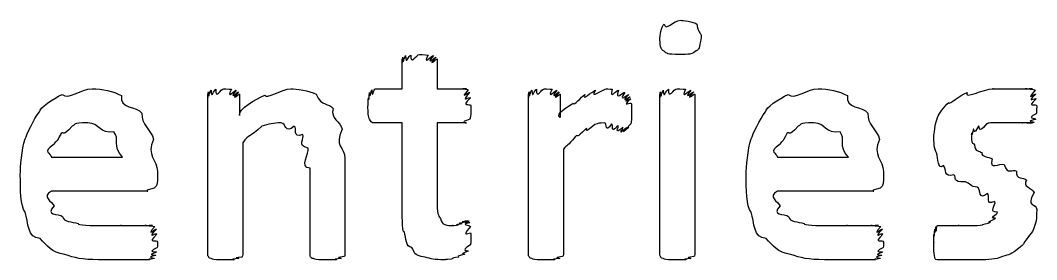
# Model space of a CAD drawing. Header units: millimetres. Extents: x 0 to 216, y 0 to 279.
# Drawn here: x 172.03 to 182.49, y 67.12 to 69.59 of the extents above; entities that cross this region are included whole.
import ezdxf

# ---------------------------------------------------------------- set-up
doc = ezdxf.new("R2010")
doc.units = ezdxf.units.MM
doc.layers.get('0').update_dxf_attribs({"linetype": 'CONTINUOUS'})

msp = doc.modelspace()

# ---------------------------------------------------------------- linework, layer by layer
at = {"color": 0}
for p, q in [((179.036, 69.4147), (179.036, 69.4147)), ((175.96, 68.8855), (175.96, 69.1942)), ((176.319, 69.1942), (176.319, 68.8855)), ((173.959, 67.1766), (173.959, 68.8301)), ((174.285, 68.8301), (174.285, 68.6096)), ((175.685, 68.8855), (175.96, 68.8855)), ((176.319, 68.8855), (176.622, 68.8855)), ((177.26, 67.1766), (177.26, 68.8301)), ((177.585, 68.8301), (177.585, 68.5878)), ((178.612, 67.1766), (178.612, 68.8301)), ((178.97, 68.8301), (178.97, 67.1766)), ((178.318, 68.6484), (178.318, 68.6484)), ((175.96, 68.5327), (175.679, 68.5327)), ((175.96, 67.6395), (175.96, 68.5327)), ((176.622, 68.5327), (176.319, 68.5327)), ((176.319, 68.5327), (176.319, 67.7609)), ((174.318, 68.3288), (174.318, 67.1766)), ((177.618, 68.2625), (177.618, 67.1766)), ((172.349, 68.18), (173.082, 68.18)), ((175.37, 68.1687), (175.37, 67.1766)), ((179.82, 68.18), (180.553, 68.18)), ((173.44, 68.0311), (173.44, 67.9704)), ((175.012, 67.1766), (175.012, 68.0642)), ((180.912, 68.0311), (180.912, 67.9704)), ((173.335, 67.8272), (172.349, 67.8272)), ((180.807, 67.8272), (179.82, 67.8272)), ((182.489, 67.6395), (182.489, 67.6395)), ((176.666, 67.3915), (176.666, 67.3915))]:
    msp.add_line(p, q, dxfattribs=at)
for points in [[(178.656, 69.5523), (178.674, 69.4725), (178.745, 69.5911), (178.827, 69.5911)], [(178.827, 69.5911), (178.835, 69.5911), (178.962, 69.5773), (178.992, 69.5523)], [(178.612, 69.4147), (178.612, 69.4214), (178.625, 69.5262), (178.656, 69.5523)], [(178.992, 69.5523), (179.011, 69.4256), (179.036, 69.4835), (179.036, 69.4147)], [(178.656, 69.2711), (178.612, 69.2848), (178.612, 69.3441), (178.612, 69.4147)], [(179.036, 69.4147), (179.011, 69.2891), (179.02, 69.3014), (178.986, 69.2767)], [(178.821, 69.2383), (178.67, 69.2383), (178.685, 69.2492), (178.656, 69.2711)], [(178.986, 69.2767), (178.949, 69.2383), (178.901, 69.2383), (178.821, 69.2383)], [(175.96, 69.1942), (175.96, 69.0947), (175.962, 69.2023), (175.966, 69.2108)], [(175.966, 69.2108), (175.971, 69.1085), (175.982, 69.2231), (175.993, 69.227)], [(175.993, 69.227), (175.996, 69.1169), (176.027, 69.2326), (176.048, 69.2326)], [(176.048, 69.2326), (176.044, 69.1197), (176.103, 69.2383), (176.137, 69.2383)], [(176.137, 69.2383), (176.115, 69.2383), (176.203, 69.2355), (176.225, 69.2326)], [(176.225, 69.2326), (176.161, 69.1169), (176.269, 69.2298), (176.28, 69.227)], [(176.28, 69.227), (176.188, 69.1085), (176.304, 69.2175), (176.308, 69.2108)], [(176.308, 69.2108), (176.199, 69.0947), (176.319, 69.1967), (176.319, 69.1942)], [(172.459, 68.8248), (172.525, 68.767), (172.653, 68.8855), (172.767, 68.8855)], [(172.767, 68.8855), (172.873, 68.8855), (172.985, 68.8605), (173.071, 68.8139)], [(173.959, 68.8301), (173.959, 68.738), (173.961, 68.8439), (173.965, 68.8523)], [(173.965, 68.8523), (173.966, 68.7532), (173.977, 68.8647), (173.992, 68.8689)], [(173.992, 68.8689), (173.995, 68.7641), (174.023, 68.8799), (174.042, 68.8799)], [(174.042, 68.8799), (174.037, 68.767), (174.092, 68.8855), (174.125, 68.8855)], [(174.125, 68.8855), (174.099, 68.8855), (174.18, 68.8827), (174.202, 68.8799)], [(174.202, 68.8799), (174.143, 68.7641), (174.24, 68.8756), (174.251, 68.8689)], [(174.251, 68.8689), (174.165, 68.7532), (174.269, 68.859), (174.274, 68.8523)], [(174.274, 68.8523), (174.176, 68.738), (174.285, 68.8372), (174.285, 68.8301)], [(174.544, 68.8192), (174.555, 68.767), (174.721, 68.8855), (174.814, 68.8855)], [(174.814, 68.8855), (174.866, 68.8855), (175.002, 68.8661), (175.073, 68.8301)], [(175.073, 68.8301), (175.128, 68.694), (175.205, 68.7433), (175.249, 68.6816)], [(175.613, 68.7917), (175.615, 68.7268), (175.62, 68.8315), (175.624, 68.8467)], [(175.624, 68.8467), (175.625, 68.7557), (175.638, 68.8703), (175.646, 68.8742)], [(175.646, 68.8742), (175.643, 68.767), (175.67, 68.8855), (175.685, 68.8855)], [(176.622, 68.8855), (176.525, 68.8855), (176.634, 68.8813), (176.638, 68.8742)], [(176.638, 68.8742), (176.536, 68.7557), (176.651, 68.8605), (176.655, 68.8467)], [(176.655, 68.8467), (176.544, 68.7268), (176.661, 68.8139), (176.661, 68.7917)], [(177.26, 68.8301), (177.26, 68.738), (177.261, 68.8439), (177.265, 68.8523)], [(177.265, 68.8523), (177.267, 68.7532), (177.278, 68.8647), (177.293, 68.8689)], [(177.293, 68.8689), (177.296, 68.7641), (177.323, 68.8799), (177.342, 68.8799)], [(177.342, 68.8799), (177.337, 68.767), (177.392, 68.8855), (177.425, 68.8855)], [(177.425, 68.8855), (177.399, 68.8855), (177.48, 68.8827), (177.502, 68.8799)], [(177.502, 68.8799), (177.443, 68.7641), (177.541, 68.8756), (177.552, 68.8689)], [(177.552, 68.8689), (177.465, 68.7532), (177.57, 68.859), (177.574, 68.8523)], [(177.574, 68.8523), (177.476, 68.738), (177.585, 68.8372), (177.585, 68.8301)], [(177.838, 68.8248), (177.8, 68.749), (177.911, 68.8605), (177.949, 68.8689)], [(177.949, 68.8689), (177.877, 68.767), (178.028, 68.8855), (178.065, 68.8855)], [(178.065, 68.8855), (178.045, 68.8855), (178.098, 68.8827), (178.12, 68.8799)], [(178.12, 68.8799), (178.089, 68.7641), (178.164, 68.8756), (178.186, 68.8689)], [(178.186, 68.8689), (178.138, 68.749), (178.233, 68.8538), (178.252, 68.8467)], [(178.252, 68.8467), (178.175, 68.7338), (178.282, 68.8315), (178.291, 68.8248)], [(178.612, 68.8301), (178.612, 68.738), (178.613, 68.8439), (178.617, 68.8523)], [(178.617, 68.8523), (178.623, 68.7532), (178.634, 68.8647), (178.645, 68.8689)], [(178.645, 68.8689), (178.647, 68.7641), (178.678, 68.8799), (178.7, 68.8799)], [(178.7, 68.8799), (178.696, 68.767), (178.755, 68.8855), (178.788, 68.8855)], [(178.788, 68.8855), (178.766, 68.8855), (178.854, 68.8827), (178.876, 68.8799)], [(178.876, 68.8799), (178.813, 68.7641), (178.92, 68.8756), (178.931, 68.8689)], [(178.931, 68.8689), (178.839, 68.7532), (178.955, 68.859), (178.959, 68.8523)], [(178.959, 68.8523), (178.85, 68.738), (178.97, 68.8372), (178.97, 68.8301)], [(179.93, 68.8248), (179.997, 68.767), (180.125, 68.8855), (180.239, 68.8855)], [(180.239, 68.8855), (180.345, 68.8855), (180.457, 68.8605), (180.542, 68.8139)], [(181.585, 68.7419), (181.585, 68.7158), (181.699, 68.8206), (181.773, 68.8467)], [(181.773, 68.8467), (181.736, 68.767), (181.939, 68.8855), (182.043, 68.8855)], [(182.043, 68.8855), (182, 68.8855), (182.131, 68.8855), (182.175, 68.8855)], [(182.175, 68.8855), (182.205, 68.8855), (182.259, 68.8855), (182.296, 68.8855)], [(182.296, 68.8855), (182.28, 68.8855), (182.364, 68.8855), (182.39, 68.8855)], [(182.39, 68.8855), (182.331, 68.8855), (182.434, 68.8855), (182.445, 68.8855)], [(182.445, 68.8855), (182.357, 68.8855), (182.469, 68.8799), (182.473, 68.8689)], [(182.473, 68.8689), (182.364, 68.7447), (182.479, 68.8439), (182.479, 68.8301)], [(182.479, 68.8301), (182.368, 68.7201), (182.484, 68.8026), (182.484, 68.7807)], [(172.227, 68.6484), (172.223, 68.6869), (172.367, 68.7836), (172.459, 68.8248)], [(173.071, 68.8139), (173.043, 68.676), (173.225, 68.7091), (173.28, 68.6319)], [(174.285, 68.6096), (174.264, 68.6788), (174.458, 68.7751), (174.544, 68.8192)], [(175.607, 68.7091), (175.607, 68.6827), (175.609, 68.7698), (175.613, 68.7917)], [(176.661, 68.7917), (176.547, 68.6827), (176.666, 68.7419), (176.666, 68.7091)], [(177.585, 68.5878), (177.524, 68.6319), (177.676, 68.6992), (177.717, 68.7366)], [(177.717, 68.7366), (177.726, 68.7049), (177.801, 68.8026), (177.838, 68.8248)], [(178.291, 68.8248), (178.189, 68.7201), (178.303, 68.8097), (178.307, 68.8026)], [(178.307, 68.8026), (178.197, 68.7091), (178.313, 68.7917), (178.313, 68.7807)], [(178.313, 68.7807), (178.2, 68.6869), (178.318, 68.7532), (178.318, 68.731)], [(178.318, 68.731), (178.318, 68.6456), (178.318, 68.6841), (178.318, 68.6484)], [(179.699, 68.6484), (179.695, 68.6869), (179.838, 68.7836), (179.93, 68.8248)], [(180.542, 68.8139), (180.515, 68.676), (180.697, 68.7091), (180.752, 68.6319)], [(181.47, 68.5878), (181.482, 68.6276), (181.533, 68.6978), (181.585, 68.7419)], [(182.484, 68.7807), (182.371, 68.6788), (182.489, 68.738), (182.489, 68.7091)], [(172.078, 68.3673), (172.098, 68.4142), (172.164, 68.5712), (172.227, 68.6484)], [(173.28, 68.6319), (173.27, 68.5214), (173.375, 68.4636), (173.401, 68.3616)], [(175.249, 68.6816), (175.216, 68.5726), (175.324, 68.5504), (175.343, 68.4664)], [(175.624, 68.5712), (175.607, 68.5878), (175.607, 68.6456), (175.607, 68.7091)], [(176.666, 68.7091), (176.666, 68.5878), (176.662, 68.6001), (176.655, 68.5712)], [(178.318, 68.6484), (178.318, 68.5768), (178.318, 68.5878), (178.318, 68.5655)], [(179.55, 68.3673), (179.57, 68.4142), (179.636, 68.5712), (179.699, 68.6484)], [(180.752, 68.6319), (180.742, 68.5214), (180.847, 68.4636), (180.873, 68.3616)], [(182.484, 68.6262), (182.368, 68.5726), (182.481, 68.5849), (182.479, 68.5712)], [(182.489, 68.7091), (182.489, 68.6209), (182.487, 68.6513), (182.484, 68.6262)], [(172.723, 68.5327), (172.55, 68.5327), (172.61, 68.5214), (172.563, 68.4996)], [(172.993, 68.4389), (172.847, 68.4142), (172.845, 68.5327), (172.723, 68.5327)], [(174.715, 68.5327), (174.632, 68.5327), (174.582, 68.5214), (174.516, 68.4996)], [(174.847, 68.4996), (174.749, 68.4142), (174.765, 68.5327), (174.715, 68.5327)], [(175.679, 68.5327), (175.632, 68.5327), (175.638, 68.5451), (175.624, 68.5712)], [(176.655, 68.5712), (176.534, 68.5327), (176.635, 68.5327), (176.622, 68.5327)], [(177.943, 68.5161), (177.803, 68.3962), (177.883, 68.4939), (177.85, 68.472)], [(178.043, 68.5327), (177.983, 68.5327), (177.976, 68.5271), (177.943, 68.5161)], [(178.114, 68.5214), (178.043, 68.4142), (178.067, 68.5327), (178.043, 68.5327)], [(178.18, 68.5052), (178.089, 68.4029), (178.139, 68.5176), (178.114, 68.5214)], [(178.307, 68.5161), (178.189, 68.392), (178.297, 68.4953), (178.291, 68.4886)], [(178.318, 68.5655), (178.318, 68.5327), (178.314, 68.5271), (178.307, 68.5161)], [(180.195, 68.5327), (180.021, 68.5327), (180.082, 68.5214), (180.035, 68.4996)], [(180.465, 68.4389), (180.319, 68.4142), (180.316, 68.5327), (180.195, 68.5327)], [(181.431, 68.4057), (181.431, 68.3962), (181.443, 68.5327), (181.47, 68.5878)], [(181.971, 68.5214), (181.875, 68.4029), (181.911, 68.5105), (181.889, 68.4996)], [(182.093, 68.5327), (181.945, 68.5327), (182.007, 68.5285), (181.971, 68.5214)], [(182.231, 68.5327), (182.159, 68.5327), (182.144, 68.5327), (182.093, 68.5327)], [(182.335, 68.5327), (182.239, 68.5327), (182.27, 68.5327), (182.231, 68.5327)], [(182.407, 68.5327), (182.298, 68.5327), (182.364, 68.5327), (182.335, 68.5327)], [(182.445, 68.5327), (182.335, 68.5327), (182.425, 68.5327), (182.407, 68.5327)], [(182.462, 68.538), (182.349, 68.5327), (182.452, 68.5327), (182.445, 68.5327)], [(182.479, 68.5712), (182.36, 68.5437), (182.469, 68.5451), (182.462, 68.538)], [(172.448, 68.4223), (172.395, 68.3122), (172.394, 68.3563), (172.376, 68.3122)], [(172.563, 68.4996), (172.459, 68.374), (172.481, 68.4555), (172.448, 68.4223)], [(173.082, 68.18), (172.969, 68.29), (173.055, 68.3754), (172.993, 68.4389)], [(174.516, 68.4996), (174.385, 68.374), (174.387, 68.4237), (174.318, 68.3288)], [(174.935, 68.4114), (174.822, 68.374), (174.883, 68.4802), (174.847, 68.4996)], [(174.99, 68.2734), (174.87, 68.2971), (174.96, 68.374), (174.935, 68.4114)], [(175.343, 68.4664), (175.252, 68.29), (175.37, 68.2858), (175.37, 68.1687)], [(177.85, 68.472), (177.737, 68.3563), (177.779, 68.4251), (177.739, 68.3891)], [(178.23, 68.4886), (178.127, 68.392), (178.198, 68.501), (178.18, 68.5052)], [(178.268, 68.483), (178.156, 68.381), (178.244, 68.4844), (178.23, 68.4886)], [(178.291, 68.4886), (178.177, 68.381), (178.279, 68.483), (178.268, 68.483)], [(179.919, 68.4223), (179.867, 68.3122), (179.866, 68.3563), (179.848, 68.3122)], [(180.035, 68.4996), (179.93, 68.374), (179.953, 68.4555), (179.919, 68.4223)], [(180.553, 68.18), (180.44, 68.29), (180.527, 68.3754), (180.465, 68.4389)], [(181.839, 68.4664), (181.809, 68.3588), (181.822, 68.4417), (181.822, 68.428)], [(181.822, 68.428), (181.809, 68.2971), (181.831, 68.3398), (181.85, 68.3066)], [(181.889, 68.4996), (181.831, 68.3853), (181.85, 68.4802), (181.839, 68.4664)], [(172.029, 67.9979), (172.029, 68.0766), (172.045, 68.2569), (172.078, 68.3673)], [(172.376, 68.3122), (172.241, 68.2265), (172.349, 68.2265), (172.349, 68.18)], [(173.401, 68.3616), (173.321, 68.1976), (173.44, 68.1482), (173.44, 68.0311)], [(177.739, 68.3891), (177.66, 68.2858), (177.662, 68.3137), (177.618, 68.2625)], [(179.5, 67.9979), (179.5, 68.0766), (179.517, 68.2569), (179.55, 68.3673)], [(179.848, 68.3122), (179.713, 68.2265), (179.82, 68.2265), (179.82, 68.18)], [(180.873, 68.3616), (180.793, 68.1976), (180.912, 68.1482), (180.912, 68.0311)], [(181.459, 68.224), (181.431, 68.2597), (181.431, 68.3355), (181.431, 68.4057)], [(181.85, 68.3066), (181.85, 68.235), (181.897, 68.2487), (181.927, 68.224)], [(175.012, 68.0642), (174.897, 68.0724), (175.004, 68.2212), (174.99, 68.2734)], [(181.53, 68.0918), (181.467, 68.0392), (181.477, 68.1715), (181.459, 68.224)], [(181.927, 68.224), (181.912, 68.1867), (181.995, 68.1814), (182.032, 68.1634)], [(182.032, 68.1634), (181.989, 68.0325), (182.112, 68.1246), (182.153, 68.1027)], [(182.153, 68.1027), (182.192, 67.9923), (182.239, 68.0614), (182.28, 68.0364)], [(172.078, 67.612), (172.029, 67.6755), (172.029, 67.8505), (172.029, 67.9979)], [(179.55, 67.612), (179.5, 67.6755), (179.5, 67.8505), (179.5, 67.9979)], [(181.635, 67.9979), (181.53, 67.9662), (181.563, 68.0544), (181.53, 68.0918)], [(181.756, 67.9263), (181.608, 67.9154), (181.675, 67.9718), (181.635, 67.9979)], [(182.28, 68.0364), (182.272, 67.9401), (182.354, 67.9785), (182.385, 67.9429)], [(173.44, 67.9704), (173.44, 67.8713), (173.429, 67.8822), (173.407, 67.86)], [(180.912, 67.9704), (180.912, 67.8713), (180.901, 67.8822), (180.879, 67.86)], [(181.878, 67.8713), (181.809, 67.8737), (181.801, 67.9069), (181.756, 67.9263)], [(182.385, 67.9429), (182.335, 67.8713), (182.443, 67.867), (182.462, 67.8159)], [(172.349, 67.8272), (172.241, 67.7718), (172.357, 67.7224), (172.376, 67.6783)], [(173.407, 67.86), (173.277, 67.8272), (173.36, 67.8272), (173.335, 67.8272)], [(179.82, 67.8272), (179.713, 67.7718), (179.828, 67.7224), (179.848, 67.6783)], [(180.879, 67.86), (180.749, 67.8272), (180.832, 67.8272), (180.807, 67.8272)], [(181.982, 67.8049), (181.886, 67.7196), (181.918, 67.8519), (181.878, 67.8713)], [(182.059, 67.7224), (181.949, 67.6727), (182.015, 67.7831), (181.982, 67.8049)], [(182.462, 67.8159), (182.371, 67.6533), (182.489, 67.7086), (182.489, 67.6395)], [(172.376, 67.6783), (172.278, 67.5693), (172.423, 67.601), (172.464, 67.5679)], [(176.319, 67.7609), (176.316, 67.5693), (176.33, 67.5929), (176.352, 67.546)], [(179.848, 67.6783), (179.75, 67.5693), (179.895, 67.601), (179.936, 67.5679)], [(182.087, 67.612), (181.985, 67.6092), (182.077, 67.6921), (182.059, 67.7224)], [(172.233, 67.3421), (172.098, 67.3421), (172.114, 67.5047), (172.078, 67.612)], [(175.982, 67.4081), (175.96, 67.3777), (175.96, 67.5513), (175.96, 67.6395)], [(179.704, 67.3421), (179.57, 67.3421), (179.586, 67.5047), (179.55, 67.612)], [(182.065, 67.5513), (181.985, 67.5432), (182.087, 67.5901), (182.087, 67.612)], [(182.489, 67.6395), (182.489, 67.4991), (182.474, 67.4797), (182.445, 67.4137)], [(172.464, 67.5679), (172.477, 67.5072), (172.558, 67.5143), (172.624, 67.4963)], [(172.624, 67.4963), (172.609, 67.4744), (172.77, 67.4744), (172.867, 67.4744)], [(172.867, 67.4744), (172.9, 67.4744), (173.011, 67.4744), (173.071, 67.4744)], [(173.071, 67.4744), (173.017, 67.4744), (173.178, 67.4744), (173.22, 67.4744)], [(173.22, 67.4744), (173.22, 67.4744), (173.298, 67.4744), (173.324, 67.4744)], [(173.324, 67.4744), (173.275, 67.4744), (173.375, 67.4744), (173.39, 67.4744)], [(173.39, 67.4744), (173.299, 67.4744), (173.408, 67.4702), (173.412, 67.4631)], [(176.352, 67.546), (176.364, 67.4744), (176.421, 67.4744), (176.484, 67.4744)], [(176.484, 67.4744), (176.448, 67.4744), (176.524, 67.4758), (176.539, 67.4797)], [(176.539, 67.4797), (176.478, 67.4853), (176.567, 67.492), (176.578, 67.4963)], [(176.578, 67.4963), (176.503, 67.4963), (176.602, 67.5086), (176.611, 67.5128)], [(176.611, 67.5128), (176.523, 67.5072), (176.63, 67.5238), (176.638, 67.5238)], [(176.638, 67.5238), (176.534, 67.5072), (176.645, 67.521), (176.649, 67.5185)], [(176.649, 67.5185), (176.541, 67.5033), (176.655, 67.5128), (176.655, 67.5019)], [(176.655, 67.5019), (176.544, 67.4853), (176.661, 67.4811), (176.661, 67.4631)], [(179.936, 67.5679), (179.948, 67.5072), (180.03, 67.5143), (180.096, 67.4963)], [(180.096, 67.4963), (180.081, 67.4744), (180.242, 67.4744), (180.338, 67.4744)], [(180.338, 67.4744), (180.371, 67.4744), (180.483, 67.4744), (180.542, 67.4744)], [(180.542, 67.4744), (180.489, 67.4744), (180.65, 67.4744), (180.691, 67.4744)], [(180.691, 67.4744), (180.691, 67.4744), (180.77, 67.4744), (180.796, 67.4744)], [(180.796, 67.4744), (180.746, 67.4744), (180.847, 67.4744), (180.862, 67.4744)], [(180.862, 67.4744), (180.771, 67.4744), (180.88, 67.4702), (180.884, 67.4631)], [(181.453, 67.4631), (181.449, 67.3559), (181.461, 67.4744), (181.47, 67.4744)], [(181.47, 67.4744), (181.467, 67.4744), (181.495, 67.4744), (181.514, 67.4744)], [(181.514, 67.4744), (181.508, 67.4744), (181.559, 67.4744), (181.585, 67.4744)], [(181.585, 67.4744), (181.563, 67.4744), (181.649, 67.4744), (181.69, 67.4744)], [(181.69, 67.4744), (181.644, 67.4744), (181.776, 67.4744), (181.828, 67.4744)], [(181.828, 67.4744), (181.853, 67.4744), (181.902, 67.4758), (181.933, 67.4797)], [(181.933, 67.4797), (181.916, 67.4853), (181.993, 67.4963), (182.015, 67.5072)], [(182.015, 67.5072), (181.96, 67.5072), (182.054, 67.5322), (182.065, 67.5513)], [(173.412, 67.4631), (173.31, 67.3446), (173.425, 67.4494), (173.429, 67.4356)], [(173.429, 67.4356), (173.319, 67.3199), (173.434, 67.4081), (173.434, 67.3862)], [(173.434, 67.3862), (173.321, 67.2758), (173.44, 67.3365), (173.44, 67.3033)], [(176.059, 67.2483), (175.993, 67.2497), (176, 67.3446), (175.982, 67.4081)], [(176.661, 67.4631), (176.547, 67.3308), (176.666, 67.4204), (176.666, 67.3915)], [(176.666, 67.3915), (176.666, 67.2539), (176.663, 67.3047), (176.661, 67.2758)], [(180.884, 67.4631), (180.782, 67.3446), (180.896, 67.4494), (180.901, 67.4356)], [(180.901, 67.4356), (180.79, 67.3199), (180.906, 67.4081), (180.906, 67.3862)], [(180.906, 67.3862), (180.793, 67.2758), (180.912, 67.3365), (180.912, 67.3033)], [(181.431, 67.3806), (181.434, 67.3156), (181.438, 67.4204), (181.442, 67.4356)], [(181.431, 67.298), (181.431, 67.2715), (181.431, 67.3587), (181.431, 67.3806)], [(181.442, 67.4356), (181.442, 67.3446), (181.449, 67.4592), (181.453, 67.4631)], [(182.445, 67.4137), (182.316, 67.2539), (182.379, 67.298), (182.324, 67.2539)], [(172.486, 67.1766), (172.351, 67.1946), (172.302, 67.2677), (172.233, 67.3421)], [(173.44, 67.3033), (173.44, 67.2207), (173.437, 67.2606), (173.434, 67.2426)], [(176.661, 67.2758), (176.541, 67.1946), (176.649, 67.2236), (176.638, 67.2098)], [(179.958, 67.1766), (179.823, 67.1946), (179.773, 67.2677), (179.704, 67.3421)], [(180.912, 67.3033), (180.912, 67.2207), (180.909, 67.2606), (180.906, 67.2426)], [(181.437, 67.1657), (181.431, 67.1834), (181.431, 67.2426), (181.431, 67.298)], [(172.834, 67.1216), (172.668, 67.1216), (172.586, 67.1393), (172.486, 67.1766)], [(173.423, 67.1657), (173.308, 67.1393), (173.414, 67.1435), (173.407, 67.1326)], [(173.429, 67.1985), (173.314, 67.1615), (173.426, 67.1766), (173.423, 67.1657)], [(173.434, 67.2426), (173.319, 67.1876), (173.432, 67.2123), (173.429, 67.1985)], [(173.965, 67.1544), (173.959, 67.1505), (173.959, 67.1682), (173.959, 67.1766)], [(173.992, 67.1326), (173.971, 67.1354), (173.972, 67.1463), (173.965, 67.1544)], [(174.318, 67.1766), (174.315, 67.1463), (174.313, 67.1558), (174.307, 67.1491)], [(175.018, 67.1491), (175.014, 67.1463), (175.012, 67.1657), (175.012, 67.1766)], [(175.359, 67.1544), (175.241, 67.1354), (175.346, 67.1393), (175.332, 67.1326)], [(175.37, 67.1766), (175.37, 67.1505), (175.367, 67.1615), (175.359, 67.1544)], [(176.197, 67.1491), (176.062, 67.1615), (176.095, 67.2042), (176.059, 67.2483)], [(176.6, 67.1766), (176.485, 67.1463), (176.561, 67.1558), (176.539, 67.1491)], [(176.638, 67.2098), (176.523, 67.1682), (176.617, 67.1876), (176.6, 67.1766)], [(177.265, 67.1544), (177.26, 67.1505), (177.26, 67.1682), (177.26, 67.1766)], [(177.293, 67.1326), (177.271, 67.1354), (177.272, 67.1463), (177.265, 67.1544)], [(177.607, 67.1544), (177.487, 67.1354), (177.593, 67.1393), (177.58, 67.1326)], [(177.618, 67.1766), (177.615, 67.1505), (177.614, 67.1615), (177.607, 67.1544)], [(178.617, 67.1544), (178.612, 67.1505), (178.612, 67.1682), (178.612, 67.1766)], [(178.645, 67.1326), (178.623, 67.1354), (178.624, 67.1463), (178.617, 67.1544)], [(178.959, 67.1544), (178.839, 67.1354), (178.945, 67.1393), (178.931, 67.1326)], [(178.97, 67.1766), (178.967, 67.1505), (178.966, 67.1615), (178.959, 67.1544)], [(180.305, 67.1216), (180.14, 67.1216), (180.057, 67.1393), (179.958, 67.1766)], [(180.895, 67.1657), (180.779, 67.1393), (180.885, 67.1435), (180.879, 67.1326)], [(180.901, 67.1985), (180.786, 67.1615), (180.898, 67.1766), (180.895, 67.1657)], [(180.906, 67.2426), (180.79, 67.1876), (180.903, 67.2123), (180.901, 67.1985)], [(181.464, 67.1216), (181.442, 67.1216), (181.443, 67.1354), (181.437, 67.1657)], [(182.137, 67.1544), (182.066, 67.1216), (181.989, 67.1216), (181.905, 67.1216)], [(182.324, 67.2539), (182.21, 67.1657), (182.21, 67.1766), (182.137, 67.1544)], [(173.048, 67.1216), (172.878, 67.1216), (172.911, 67.1216), (172.834, 67.1216)], [(173.225, 67.1216), (173.127, 67.1216), (173.115, 67.1216), (173.048, 67.1216)], [(173.352, 67.1216), (173.23, 67.1216), (173.276, 67.1216), (173.225, 67.1216)], [(173.407, 67.1326), (173.296, 67.1216), (173.385, 67.1216), (173.352, 67.1216)], [(174.048, 67.1216), (173.995, 67.1241), (174.006, 67.1283), (173.992, 67.1326)], [(174.136, 67.1216), (174.044, 67.1216), (174.073, 67.1216), (174.048, 67.1216)], [(174.224, 67.1216), (174.114, 67.1216), (174.172, 67.1216), (174.136, 67.1216)], [(174.279, 67.1326), (174.161, 67.1241), (174.249, 67.1241), (174.224, 67.1216)], [(174.307, 67.1491), (174.187, 67.1354), (174.293, 67.1393), (174.279, 67.1326)], [(175.045, 67.1326), (175.025, 67.1354), (175.025, 67.1449), (175.018, 67.1491)], [(175.101, 67.1216), (175.051, 67.1241), (175.059, 67.1283), (175.045, 67.1326)], [(175.194, 67.1216), (175.098, 67.1216), (175.125, 67.1216), (175.101, 67.1216)], [(175.277, 67.1216), (175.168, 67.1216), (175.227, 67.1216), (175.194, 67.1216)], [(175.332, 67.1326), (175.216, 67.1241), (175.302, 67.1241), (175.277, 67.1216)], [(176.39, 67.1216), (176.291, 67.1216), (176.252, 67.1297), (176.197, 67.1491)], [(176.468, 67.1269), (176.39, 67.1216), (176.415, 67.1216), (176.39, 67.1216)], [(176.539, 67.1491), (176.441, 67.1326), (176.492, 67.134), (176.468, 67.1269)], [(177.348, 67.1216), (177.296, 67.1241), (177.307, 67.1283), (177.293, 67.1326)], [(177.436, 67.1216), (177.344, 67.1216), (177.373, 67.1216), (177.348, 67.1216)], [(177.524, 67.1216), (177.414, 67.1216), (177.472, 67.1216), (177.436, 67.1216)], [(177.58, 67.1326), (177.461, 67.1241), (177.549, 67.1241), (177.524, 67.1216)], [(178.7, 67.1216), (178.647, 67.1241), (178.659, 67.1283), (178.645, 67.1326)], [(178.788, 67.1216), (178.696, 67.1216), (178.725, 67.1216), (178.7, 67.1216)], [(178.876, 67.1216), (178.766, 67.1216), (178.824, 67.1216), (178.788, 67.1216)], [(178.931, 67.1326), (178.813, 67.1241), (178.901, 67.1241), (178.876, 67.1216)], [(180.52, 67.1216), (180.35, 67.1216), (180.382, 67.1216), (180.305, 67.1216)], [(180.697, 67.1216), (180.599, 67.1216), (180.586, 67.1216), (180.52, 67.1216)], [(180.823, 67.1216), (180.702, 67.1216), (180.747, 67.1216), (180.697, 67.1216)], [(180.879, 67.1326), (180.768, 67.1216), (180.856, 67.1216), (180.823, 67.1216)], [(181.525, 67.1216), (181.467, 67.1216), (181.478, 67.1216), (181.464, 67.1216)], [(181.618, 67.1216), (181.519, 67.1216), (181.55, 67.1216), (181.525, 67.1216)], [(181.751, 67.1216), (181.597, 67.1216), (181.659, 67.1216), (181.618, 67.1216)], [(181.905, 67.1216), (181.809, 67.1216), (181.798, 67.1216), (181.751, 67.1216)]]:
    msp.add_open_spline(points, degree=3, dxfattribs=at)

doc.saveas('drawing.dxf')
